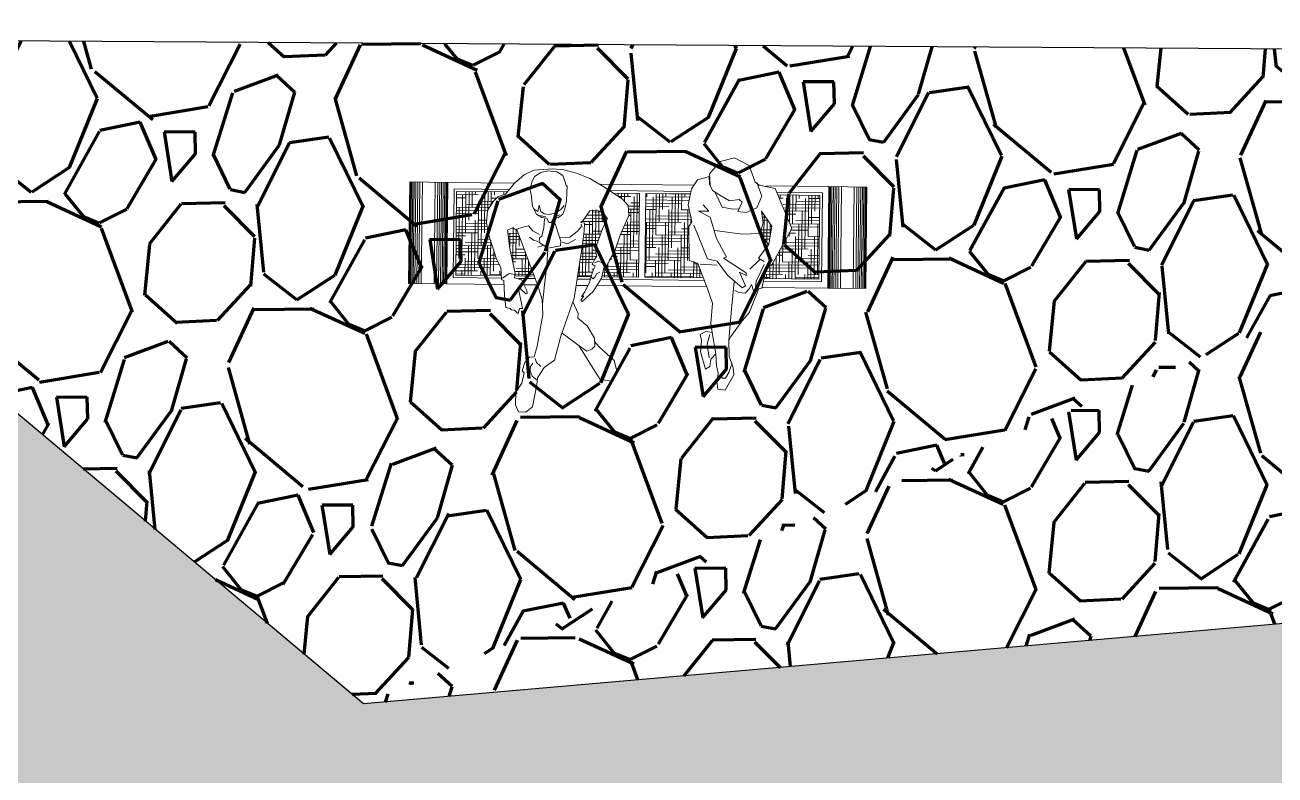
# Model space of a CAD drawing. Header units: millimetres. Extents: x 111 to 1506, y 14 to 566.
# Drawn here: x 241.7 to 249.12, y 198.99 to 203.45 of the extents above; entities that cross this region are included whole.
import ezdxf

# ---------------------------------------------------------------- set-up
doc = ezdxf.new("R2010")
doc.units = ezdxf.units.MM
for name, color, linetype, lineweight in [('G', 254, 'Continuous', 5), ('GRASS', 56, 'Continuous', 0), ('mobiliario', 45, 'Continuous', 13), ('trazado', 253, 'Continuous', 5)]:
    doc.layers.add(name, color=color, linetype=linetype, lineweight=lineweight)
pattern_1 = [(359.9999999864311, (2.309276558225974, 33.90391519851983), (0.0500000000029603, 0.012499999988159), [0.2, -0.1]), (89.99999998643118, (2.309276558225974, 33.90391519851983), (-0.0125000000118411, -0.0499999999970397), [0.2, -0.1])]

# ---------------------------------------------------------------- blocks, each defined once
blk = doc.blocks.new('persona 1')
at = {"layer": 'mobiliario', "color": 32, "lineweight": 9}
for p, q in [((768301.7249279581, 8993267.207967183), (768301.7748534755, 8993267.251872886)), ((768301.7748534755, 8993267.251872886), (768301.8255743125, 8993267.276098698)), ((768301.8157702722, 8993267.214102393), (768301.8293245938, 8993267.244218212)), ((768301.8255743125, 8993267.276098698), (768301.9236908631, 8993267.284991888)), ((768301.8293245938, 8993267.244218212), (768301.8629396576, 8993267.265288722)), ((768301.8629396576, 8993267.265288722), (768301.9019675629, 8993267.27425797)), ((768301.9019675629, 8993267.27425797), (768301.9465077316, 8993267.268665958)), ((768301.9236908631, 8993267.284991888), (768301.9829783385, 8993267.27999586)), ((768301.9465077316, 8993267.268665958), (768301.9792555552, 8993267.250277366)), ((768301.9792555552, 8993267.250277366), (768301.9931356236, 8993267.211414237)), ((768301.9829783385, 8993267.27999586), (768302.0501365458, 8993267.262997892)), ((768302.0501365458, 8993267.262997892), (768302.1201502978, 8993267.23625931)), ((768301.6780568212, 8993267.149400894), (768301.7249279581, 8993267.207967183)), ((768301.8046738339, 8993267.184085906), (768301.8117492424, 8993267.19176386)), ((768301.8134393021, 8993267.149944093), (768301.8046738339, 8993267.184085906)), ((768301.8117492424, 8993267.19176386), (768301.8157702722, 8993267.214102393)), ((768301.9931356236, 8993267.211414237), (768301.9961900004, 8993267.196753653)), ((768301.9961900004, 8993267.196753653), (768302.0011057705, 8993267.196952315)), ((768302.0011057705, 8993267.196952315), (768302.0001391153, 8993267.159953192)), ((768302.1201502978, 8993267.23625931), (768302.2033482118, 8993267.187877504)), ((768302.2033482118, 8993267.187877504), (768302.294416854, 8993267.12749376)), ((768301.5855794437, 8993267.061887477), (768301.6155436354, 8993267.112378497)), ((768301.6155436354, 8993267.112378497), (768301.6392277441, 8993267.135511676)), ((768301.6392277441, 8993267.135511676), (768301.6780568212, 8993267.149400894)), ((768301.8201972729, 8993267.086584086), (768301.8134393021, 8993267.149944093)), ((768301.9993712902, 8993267.118034098), (768301.9912298134, 8993267.075817013)), ((768302.0001391153, 8993267.159953192), (768301.9993712902, 8993267.118034098)), ((768302.294416854, 8993267.12749376), (768302.3227459827, 8993267.096606577)), ((768301.5806911738, 8993267.000089835), (768301.5855794437, 8993267.061887477)), ((768301.8422930094, 8993267.045157995), (768301.8201972729, 8993267.086584086)), ((768301.8284125999, 8993267.073824687), (768301.8497562986, 8993267.060121857)), ((768301.8497562986, 8993267.060121857), (768301.8567154594, 8993267.09369542)), ((768301.8567154594, 8993267.09369542), (768301.8642855175, 8993267.060709026)), ((768301.8642855175, 8993267.060709026), (768301.883469658, 8993267.048999693)), ((768301.883469658, 8993267.048999693), (768301.9085447937, 8993267.04585151)), ((768301.9085447937, 8993267.04585151), (768301.9435781819, 8993267.053509627)), ((768301.9435781819, 8993267.053509627), (768301.9718810396, 8993267.073380359)), ((768301.9800339583, 8993267.048260512), (768301.9586089066, 8993267.030146636)), ((768301.9718810396, 8993267.073380359), (768301.9877302852, 8993267.092747806)), ((768301.9912298134, 8993267.075817013), (768301.9800339583, 8993267.048260512)), ((768302.122094188, 8993267.066321606), (768302.0872142259, 8993267.015631927)), ((768302.1564051545, 8993267.070172219), (768302.122094188, 8993267.066321606)), ((768302.1913126148, 8993267.059262915), (768302.1564051545, 8993267.070172219)), ((768302.2148253937, 8993267.025717083), (768302.1913126148, 8993267.059262915)), ((768302.3227459827, 8993267.096606577), (768302.327291591, 8993267.045046197)), ((768301.5903513805, 8993266.943808146), (768301.5806911738, 8993267.000089835)), ((768301.7785149217, 8993266.978516437), (768301.8004370538, 8993266.98433038)), ((768301.8004370538, 8993266.98433038), (768301.8236515839, 8993266.958164508)), ((768301.8700256459, 8993267.029030727), (768301.8422930094, 8993267.045157995)), ((768301.8603427632, 8993267.039950063), (768301.8922277373, 8993267.032915547)), ((768301.8971254993, 8993267.024901874), (768301.8700256459, 8993267.029030727)), ((768301.8850711976, 8993267.022246752), (768301.8820443209, 8993266.975308353)), ((768301.907987483, 8993267.003460836), (768301.8971254993, 8993267.024901874)), ((768301.9199111052, 8993267.00235373), (768301.907987483, 8993267.003460836)), ((768301.9317889216, 8993267.023690704), (768301.9199111052, 8993267.00235373)), ((768301.9586089066, 8993267.030146636), (768301.9317889216, 8993267.023690704)), ((768301.9710527417, 8993266.904985333), (768301.9347259663, 8993267.011933427)), ((768301.9437698424, 8993267.033333901), (768301.9632926526, 8993267.044110574)), ((768302.0575482808, 8993266.957760952), (768302.0810335559, 8993266.985814102)), ((768302.0872142259, 8993267.015631927), (768302.0753224624, 8993267.00529533)), ((768302.0753224624, 8993267.00529533), (768302.0951843708, 8993267.001170002)), ((768302.0810335559, 8993266.985814102), (768302.0781780109, 8993266.995554717)), ((768302.0951843708, 8993267.001170002), (768302.0943171326, 8993266.961710894)), ((768302.1921354384, 8993266.97798404), (768302.2148253937, 8993267.025717083)), ((768302.327291591, 8993267.045046197), (768302.282309344, 8993266.939740172)), ((768301.6352447942, 8993266.807638207), (768301.5903513805, 8993266.943808146)), ((768301.7196251098, 8993266.973672517), (768301.6906275712, 8993266.960180623)), ((768301.6906275712, 8993266.960180623), (768301.7043363062, 8993266.864638485)), ((768301.7423425632, 8993266.959806575), (768301.7196251098, 8993266.973672517)), ((768301.735148704, 8993266.964197457), (768301.7785149217, 8993266.978516437)), ((768301.8551450856, 8993266.666220801), (768301.7423425632, 8993266.959806575)), ((768301.8280977737, 8993266.909064114), (768301.8077387903, 8993266.925489374)), ((768301.8236515839, 8993266.958164508), (768301.8588572908, 8993266.939875243)), ((768301.8595531975, 8993266.92265534), (768301.8580894656, 8993266.89795615)), ((768301.8715443744, 8993266.93053195), (768301.8595531975, 8993266.92265534)), ((768301.8820443209, 8993266.975308353), (768301.8715443744, 8993266.93053195)), ((768301.9702574181, 8993266.924665224), (768302.0194151105, 8993266.926651832)), ((768302.0060596169, 8993266.891616043), (768302.0494068024, 8993266.915543865)), ((768302.0194151105, 8993266.926651832), (768302.0575482808, 8993266.957760952)), ((768302.0943171326, 8993266.961710894), (768302.0849107541, 8993266.889874645)), ((768302.1612045914, 8993266.890493903), (768302.1921354384, 8993266.97798404)), ((768302.282309344, 8993266.939740172), (768302.2538363804, 8993266.852349363)), ((768301.7043363062, 8993266.864638485), (768301.7342835795, 8993266.73279254)), ((768301.8505169824, 8993266.90257813), (768301.8280977737, 8993266.909064114)), ((768301.8832648024, 8993266.884189537), (768301.8517099656, 8993266.873058297)), ((768301.8580894656, 8993266.89795615), (768301.906081673, 8993266.867863607)), ((768301.8998290859, 8993266.778906783), (768301.9038226196, 8993266.862844307)), ((768301.906081673, 8993266.867863607), (768301.96958901, 8993266.880286142)), ((768301.96958901, 8993266.880286142), (768301.9710527417, 8993266.904985333)), ((768301.9786252248, 8993266.900363352), (768302.0060596169, 8993266.891616043)), ((768302.0849107541, 8993266.889874645), (768302.044628527, 8993266.607350288)), ((768302.155620413, 8993266.84591616), (768302.1612045914, 8993266.890493903)), ((768302.2538363804, 8993266.852349363), (768302.2284897119, 8993266.809436962)), ((768301.659155231, 8993266.764252432), (768301.6352447942, 8993266.807638207)), ((768302.1383433044, 8993266.786081847), (768302.1472801062, 8993266.808619047)), ((768302.1534882728, 8993266.776837885), (768302.1383433044, 8993266.786081847)), ((768302.1472801062, 8993266.808619047), (768302.1612320897, 8993266.828894917)), ((768302.1721571964, 8993266.802232392), (768302.1503344831, 8993266.79395846)), ((768302.1612320897, 8993266.828894917), (768302.155620413, 8993266.84591616)), ((768302.1922179349, 8993266.793187091), (768302.1721571964, 8993266.802232392)), ((768302.2003869115, 8993266.773805194), (768302.1922179349, 8993266.793187091)), ((768302.2284897119, 8993266.809436962), (768302.210317865, 8993266.771742528)), ((768301.6617400292, 8993266.700292794), (768301.659155231, 8993266.764252432)), ((768301.7022980546, 8993266.732794473), (768301.6675916836, 8993266.707911663)), ((768301.7332780445, 8993266.727206364), (768301.7022980546, 8993266.732794473)), ((768301.7342835795, 8993266.73279254), (768301.7302625497, 8993266.710454006)), ((768301.8892572243, 8993266.674991388), (768301.8998290859, 8993266.778906783)), ((768302.124915898, 8993266.691907065), (768302.1336538661, 8993266.719364233)), ((768302.1336538661, 8993266.719364233), (768302.1355152576, 8993266.73422348)), ((768302.1355152576, 8993266.73422348), (768302.1443526428, 8993266.759220665)), ((768302.1433970557, 8993266.710065637), (768302.1517713293, 8993266.719153067)), ((768302.1443526428, 8993266.759220665), (768302.1534882728, 8993266.776837885)), ((768302.1517713293, 8993266.719153067), (768302.1622861121, 8993266.737076)), ((768302.1622861121, 8993266.737076), (768302.1782417651, 8993266.743970098)), ((768302.1981278585, 8993266.76878589), (768302.1880255714, 8993266.714169543)), ((768302.210317865, 8993266.771742528), (768302.1981278585, 8993266.76878589)), ((768301.6742282808, 8993266.695869474), (768301.6617400292, 8993266.700292794)), ((768301.6798674556, 8993266.617249249), (768301.6742282808, 8993266.695869474)), ((768301.7302625497, 8993266.710454006), (768301.7676278949, 8993266.69964403)), ((768301.7621431315, 8993266.652606301), (768301.7523115949, 8993266.65220898)), ((768301.7523115949, 8993266.65220898), (768301.7736922335, 8993266.549584877)), ((768301.7902734317, 8993266.626639089), (768301.7621431315, 8993266.652606301)), ((768301.7676278949, 8993266.69964403), (768301.7969511785, 8993266.644156983)), ((768301.8776912075, 8993266.595675848), (768301.8551450856, 8993266.666220801)), ((768301.8785660616, 8993266.574027987), (768301.8892572243, 8993266.674991388)), ((768302.0998674725, 8993266.641614707), (768302.124915898, 8993266.691907065)), ((768302.135664394, 8993266.716002423), (768302.1433970557, 8993266.710065637)), ((768302.1880255714, 8993266.714169543), (768302.1441093945, 8993266.643402655)), ((768301.6873680259, 8993266.55348827), (768301.6798674556, 8993266.617249249)), ((768301.7975476721, 8993266.629397068), (768301.7902734317, 8993266.626639089)), ((768301.7969511785, 8993266.644156983), (768301.7975476721, 8993266.629397068)), ((768301.8807730824, 8993266.519416278), (768301.8776912075, 8993266.595675848)), ((768302.044628527, 8993266.607350288), (768302.0094778184, 8993266.502441583)), ((768302.0675723087, 8993266.52696539), (768302.0378687757, 8993266.587175537)), ((768302.0795359891, 8993266.596440982), (768302.0958464406, 8993266.619276172)), ((768302.0872078873, 8993266.589359017), (768302.0795359891, 8993266.596440982)), ((768302.0836564341, 8993266.616319533), (768302.0998674725, 8993266.641614707)), ((768302.0958464406, 8993266.619276172), (768302.0836564341, 8993266.616319533)), ((768302.1441093945, 8993266.643402655), (768302.0872078873, 8993266.589359017)), ((768301.709687816, 8993266.549462272), (768301.6873680259, 8993266.55348827)), ((768301.7173597161, 8993266.542380303), (768301.709687816, 8993266.549462272)), ((768301.7322064395, 8993266.5405163), (768301.7173597161, 8993266.542380303)), ((768301.7449929399, 8993266.528713023), (768301.7322064395, 8993266.5405163)), ((768301.752565423, 8993266.52409104), (768301.7449929399, 8993266.528713023)), ((768301.7589449232, 8993266.548988892), (768301.752565423, 8993266.52409104)), ((768301.7736922335, 8993266.549584877), (768301.7589449232, 8993266.548988892)), ((768302.0661085807, 8993266.502266198), (768302.0675723087, 8993266.52696539)), ((768301.8530235272, 8993266.353206582), (768301.8807730824, 8993266.519416278)), ((768302.0094778184, 8993266.502441583), (768301.9763873331, 8993266.407472154)), ((768302.1144984458, 8993266.46233371), (768302.0661085807, 8993266.502266198)), ((768302.1540509315, 8993266.397404043), (768302.1144984458, 8993266.46233371)), ((768301.9763873331, 8993266.407472154), (768301.9445892479, 8993266.280522907)), ((768301.9823346509, 8993266.424540909), (768302.0744319687, 8993266.357226348)), ((768302.1557409912, 8993266.35558428), (768302.1540509315, 8993266.397404043)), ((768301.8381048868, 8993266.295931587), (768301.8530235272, 8993266.353206582)), ((768302.071652625, 8993266.359257787), (768302.1405829322, 8993266.25349529)), ((768302.0744319687, 8993266.357226348), (768302.1149511059, 8993266.3292958)), ((768302.1149511059, 8993266.3292958), (768302.1415901744, 8993266.340228379)), ((768302.1415901744, 8993266.340228379), (768302.1557409912, 8993266.35558428)), ((768302.1779613681, 8993266.354018265), (768302.1547219849, 8993266.380799133)), ((768302.198519081, 8993266.33604538), (768302.1779613681, 8993266.354018265)), ((768302.198519081, 8993266.33604538), (768302.2579088546, 8993266.281871738)), ((768301.7770829331, 8993266.222009402), (768301.7900407631, 8993266.266885133)), ((768301.7900407631, 8993266.266885133), (768301.8135260419, 8993266.294938285)), ((768301.8135260419, 8993266.294938285), (768301.8381048868, 8993266.295931587)), ((768301.8204301186, 8993266.245937223), (768301.8320236319, 8993266.263653778)), ((768301.8515872956, 8993266.266908405), (768301.8433189018, 8993266.28875029)), ((768301.8746029941, 8993266.245662505), (768301.8515872956, 8993266.266908405)), ((768301.9445892479, 8993266.280522907), (768301.8920070138, 8993266.241437847)), ((768302.2579088546, 8993266.281871738), (768302.2749089395, 8993266.22042202)), ((768301.7747519631, 8993266.157851098), (768301.7873121331, 8993266.212566778)), ((768301.7873121331, 8993266.212566778), (768301.7770829331, 8993266.222009402)), ((768301.81886697, 8993266.223698016), (768301.8204301186, 8993266.245937223)), ((768301.8298914935, 8993266.194575505), (768301.81886697, 8993266.223698016)), ((768301.8553650772, 8993266.173428932), (768301.8298914935, 8993266.194575505)), ((768301.8920070138, 8993266.241437847), (768301.8573258854, 8993266.185828196)), ((768302.1869247463, 8993266.181163527), (768302.1405829322, 8993266.25349529)), ((768302.2749089395, 8993266.22042202), (768302.2474580816, 8993266.174220486)), ((768301.7446883545, 8993266.109820068), (768301.7747519631, 8993266.157851098)), ((768301.8538019303, 8993266.15118973), (768301.8324694764, 8993266.034697995)), ((768301.8573258854, 8993266.185828196), (768301.8538019303, 8993266.15118973)), ((768302.2474580816, 8993266.174220486), (768302.1869247463, 8993266.181163527)), ((768301.7424567994, 8993266.043201782), (768301.7446883545, 8993266.109820068)), ((768301.7586953379, 8993266.006897973), (768301.7424567994, 8993266.043201782)), ((768301.7981209066, 8993266.006027274), (768301.7586953379, 8993266.006897973)), ((768301.8324694764, 8993266.034697995), (768301.7981209066, 8993266.006027274))]:
    blk.add_line(p, q, dxfattribs=at)
blk = doc.blocks.new('persona 2')
at = {"layer": 'mobiliario', "color": 32, "lineweight": 9}
for p, q in [((768302.5011173282, 8993267.261370327), (768302.5569392854, 8993267.325856505)), ((768302.5569392854, 8993267.325856505), (768302.6310781259, 8993267.346316526)), ((768302.6310781259, 8993267.346316526), (768302.7095783763, 8993267.306628838)), ((768302.438491866, 8993267.228136286), (768302.5022076649, 8993267.246333376)), ((768302.5020333956, 8993267.20702045), (768302.4992441414, 8993267.245486999)), ((768302.5055998105, 8993267.199551923), (768302.5011173282, 8993267.261370327)), ((768302.7095783763, 8993267.306628838), (768302.7415893675, 8993267.219754828)), ((768302.3904765846, 8993267.09770454), (768302.4070484359, 8993267.182034582)), ((768302.4070484359, 8993267.182034582), (768302.438491866, 8993267.228136286)), ((768302.5180824586, 8993267.173411675), (768302.5020333956, 8993267.20702045)), ((768302.7415893675, 8993267.219754828), (768302.7623483186, 8993267.204624217)), ((768302.7508349327, 8993267.217398217), (768302.7771327627, 8993267.146739414)), ((768302.7623483186, 8993267.204624217), (768302.8467359637, 8993267.188034229)), ((768302.8467359637, 8993267.188034229), (768302.9360525608, 8993266.978320768)), ((768302.5561550913, 8993267.148948297), (768302.5180824586, 8993267.173411675)), ((768302.5342186298, 8993267.159459373), (768302.569762053, 8993267.086443953)), ((768302.6080960929, 8993267.120949993), (768302.5561550913, 8993267.148948297)), ((768302.6590338909, 8993267.127645077), (768302.6080960929, 8993267.120949993)), ((768302.6529722159, 8993267.065234425), (768302.6751700622, 8993267.113692772)), ((768302.6751700622, 8993267.113692772), (768302.6590338909, 8993267.127645077)), ((768302.7771327627, 8993267.146739414), (768302.751402488, 8993267.084422473)), ((768302.4120645262, 8993267.00856757), (768302.3904765846, 8993267.09770454)), ((768302.5002459903, 8993267.064805627), (768302.4458628931, 8993267.063908389)), ((768302.4458628931, 8993267.063908389), (768302.5070494899, 8993267.033553468)), ((768302.469151102, 8993267.09732978), (768302.5002459903, 8993267.064805627)), ((768302.569762053, 8993267.086443953), (768302.6264129747, 8993267.076923808)), ((768302.6264129747, 8993267.076923808), (768302.6565046572, 8993267.079093043)), ((768302.6957547666, 8993267.059249204), (768302.6529722159, 8993267.065234425)), ((768302.751402488, 8993267.084422473), (768302.6957547666, 8993267.059249204)), ((768302.7857684287, 8993267.006787514), (768302.7767842487, 8993267.06811355)), ((768302.7767842487, 8993267.06811355), (768302.830818802, 8993266.990384908)), ((768302.395754056, 8993266.983206954), (768302.4120645262, 8993267.00856757)), ((768302.3995926734, 8993266.805120435), (768302.395754056, 8993266.983206954)), ((768302.4956679736, 8993266.815069376), (768302.4224004336, 8993266.991174037)), ((768302.5070494899, 8993267.033553468), (768302.5424186419, 8993266.92122512)), ((768302.7716386765, 8993266.95135304), (768302.7857684287, 8993267.006787514)), ((768302.830818802, 8993266.990384908), (768302.8165147994, 8993266.895637473)), ((768302.5333473198, 8993266.962894665), (768302.6767408531, 8993266.946023637)), ((768302.5424186419, 8993266.92122512), (768302.596366059, 8993266.82384001)), ((768302.6767408531, 8993266.946023637), (768302.7716386765, 8993266.95135304)), ((768302.7716386765, 8993266.95135304), (768302.8118919899, 8993266.896815786)), ((768302.9360525608, 8993266.978320768), (768302.8322153223, 8993266.783402843)), ((768302.8165147994, 8993266.895637473), (768302.7629606406, 8993266.820733918)), ((768302.4446430709, 8993266.78871782), (768302.3995926734, 8993266.805120435)), ((768302.4961483927, 8993266.662437167), (768302.4446430709, 8993266.78871782)), ((768302.4585114178, 8993266.785182903), (768302.5464314986, 8993266.78245153)), ((768302.5465186331, 8993266.802107995), (768302.4956679736, 8993266.815069376)), ((768302.6017306726, 8993266.728998918), (768302.5465186331, 8993266.802107995)), ((768302.596366059, 8993266.82384001), (768302.5801427531, 8993266.81813585)), ((768302.5801427531, 8993266.81813585), (768302.6989834552, 8993266.7435674)), ((768302.7710287535, 8993266.81375776), (768302.7187392266, 8993266.763130173)), ((768302.7520148045, 8993266.700532172), (768302.794055555, 8993266.788209757)), ((768302.7629606406, 8993266.820733918), (768302.792965211, 8993266.80324668)), ((768302.809101384, 8993266.78929438), (768302.7819322144, 8993266.663388483)), ((768302.8322153223, 8993266.783402843), (768302.809101384, 8993266.78929438)), ((768302.6789662987, 8993266.665035203), (768302.6017306726, 8993266.728998918)), ((768302.7000737991, 8993266.728530478), (768302.6654464732, 8993266.74719601)), ((768302.6654464732, 8993266.74719601), (768302.6963671186, 8993266.675358923)), ((768302.6989834552, 8993266.7435674), (768302.7000737991, 8993266.728530478)), ((768302.5247140806, 8993266.581361003), (768302.4961483927, 8993266.662437167)), ((768302.6374483462, 8993266.69529646), (768302.625237897, 8993266.550818712)), ((768302.6963671186, 8993266.675358923), (768302.6789662987, 8993266.665035203)), ((768302.6961928419, 8993266.636045968), (768302.7171260715, 8993266.660228314)), ((768302.7171260715, 8993266.660228314), (768302.7276362516, 8993266.682147706)), ((768302.7668863889, 8993266.66230386), (768302.7200485859, 8993266.536491651)), ((768302.7276362516, 8993266.682147706), (768302.7390625254, 8993266.649717212)), ((768302.7483080905, 8993266.647360599), (768302.7520148045, 8993266.700532172)), ((768302.7819322144, 8993266.663388483), (768302.7668863889, 8993266.66230386)), ((768302.640719397, 8993266.650185654), (768302.6626558583, 8993266.639674578)), ((768302.6626558583, 8993266.639674578), (768302.6961928419, 8993266.636045968)), ((768302.7390625254, 8993266.649717212), (768302.7483080905, 8993266.647360599)), ((768302.5173006598, 8993266.475017887), (768302.5247140806, 8993266.581361003)), ((768302.625237897, 8993266.550818712), (768302.6119174883, 8993266.386904782)), ((768302.7200485859, 8993266.536491651), (768302.6770046259, 8993266.483507454)), ((768302.525194494, 8993266.42872877), (768302.5173006598, 8993266.475017887)), ((768302.6770046259, 8993266.483507454), (768302.6234504934, 8993266.408603892)), ((768302.4619308151, 8993266.41669735), (768302.4916575105, 8993266.43235738)), ((768302.4694596715, 8993266.383899055), (768302.4619308151, 8993266.41669735)), ((768302.4916575105, 8993266.43235738), (768302.525194494, 8993266.42872877)), ((768302.5124164913, 8993266.417226765), (768302.4994642193, 8993266.36641183)), ((768302.525194494, 8993266.42872877), (768302.5455178265, 8993266.31531583)), ((768302.6234504934, 8993266.408603892), (768302.6129403078, 8993266.386684474)), ((768302.4645754863, 8993266.326107973), (768302.4694596715, 8993266.383899055)), ((768302.4918657131, 8993266.23547715), (768302.4645754863, 8993266.326107973)), ((768302.4994642193, 8993266.36641183), (768302.5107162222, 8993266.294668408)), ((768302.6129403078, 8993266.386684474), (768302.616037095, 8993266.302260766)), ((768302.5187843071, 8993266.287692256), (768302.5139872562, 8993266.249557635)), ((768302.5455178265, 8993266.31531583), (768302.5187843071, 8993266.287692256)), ((768302.549879197, 8993266.255168105), (768302.5455178265, 8993266.31531583)), ((768302.6145110969, 8993266.219015336), (768302.6320861597, 8993266.268651992)), ((768302.616037095, 8993266.302260766), (768302.6274633763, 8993266.269830298)), ((768302.6274633763, 8993266.269830298), (768302.6368109453, 8993266.244008545)), ((768302.5139872562, 8993266.249557635), (768302.4918657131, 8993266.23547715)), ((768302.5589505191, 8993266.213498557), (768302.549879197, 8993266.255168105)), ((768302.5515706801, 8993266.169781748), (768302.5589505191, 8993266.213498557)), ((768302.5670186039, 8993266.206522407), (768302.5819773227, 8993266.187950557)), ((768302.6410703398, 8993266.207325952), (768302.5955842845, 8993266.125446213)), ((768302.5970231519, 8993266.189035177), (768302.6145110969, 8993266.219015336)), ((768302.6368109453, 8993266.244008545), (768302.6410703398, 8993266.207325952)), ((768302.5574245211, 8993266.130253129), (768302.5515706801, 8993266.169781748)), ((768302.5955842845, 8993266.125446213), (768302.5574245211, 8993266.130253129)), ((768302.5819773227, 8993266.187950557), (768302.5970231519, 8993266.189035177))]:
    blk.add_line(p, q, dxfattribs=at)
blk = doc.blocks.new('bloque1')
at = {"layer": 'mobiliario'}
h = blk.add_hatch(dxfattribs=at)
h.set_pattern_fill('HOUND', color=250, scale=0.2, angle=-1.35688442e-08, style=0)
h.set_pattern_definition(pattern_1)
h.paths.add_polyline_path([(256.2525369820651, 18.25703219883144), (256.2562031846028, 18.30338043160736), (256.2786763284821, 18.34124869480729), (256.2964394099545, 18.35859857872128), (256.3255612177309, 18.36901549249887), (256.3306097306777, 18.37532369606197), (256.1334761341568, 18.37532369978726), (256.1334761332255, 18.04532369598746), (256.3127926266752, 18.04532369412482), (256.3113850250374, 18.08015414699912), (256.293452197453, 18.11269347928464), (256.2597821371164, 18.21482093259692)])
h = blk.add_hatch(dxfattribs=at)
h.set_pattern_fill('HOUND', color=250, scale=0.2, angle=-1.35688442e-08, style=0)
h.set_pattern_definition(pattern_1)
h.paths.add_polyline_path([(256.3737755243201, 18.22681975364685), (256.3567374341655, 18.2372192107141), (256.3349892802071, 18.22710029035807), (256.3452708313707, 18.15544368699193), (256.3677312864456, 18.05655922740698), (256.36570884299, 18.04532369226217), (256.443510557292, 18.04532369226217)])
h.paths.add_polyline_path([(256.7111201805528, 18.24045285210013), (256.7281376470346, 18.27625263482332), (256.7105030629318, 18.30141200684011), (256.6843224677723, 18.30959398671985), (256.6585892427247, 18.30670602619648), (256.6324292712379, 18.26868876814842), (256.6235104484949, 18.26093631982803), (256.6384068799671, 18.25784232467413), (256.6377564512659, 18.22824799269438), (256.6307016673964, 18.17437080666423), (256.6123021746753, 18.04532369971275), (256.6668884746032, 18.04532369785011), (256.6672590014059, 18.04648799821734), (256.6686550450977, 18.0576324313879), (256.675283083925, 18.07638031989336), (256.6821348064113, 18.08959323912859), (256.6707760801073, 18.09652620926499), (256.6774786815513, 18.11342910677194), (256.6879426690284, 18.12863600999117), (256.6837339114863, 18.14140194281936), (256.6879220453557, 18.17483524978161)])
h.paths.add_polyline_path([(256.8529582045739, 18.37532369792461), (256.7535377519671, 18.37532369792461), (256.7878312424291, 18.35258514247835), (256.8090780887287, 18.32941975444555), (256.8124872951303, 18.29074947163462), (256.7787506098393, 18.21176995150745), (256.7573958870489, 18.14622684381902), (256.7383858857211, 18.1140425466001), (256.7247570005711, 18.08577171899378), (256.7156144955661, 18.08355423994362), (256.7085430609295, 18.04532369598746), (256.8529582135379, 18.04532369412482)])
h = blk.add_hatch(dxfattribs=at)
h.set_pattern_fill('HOUND', color=250, scale=0.2, angle=-1.35688442e-08, style=0)
h.set_pattern_definition(pattern_1)
h.paths.add_polyline_path([(257.0488579403609, 18.2495546285063), (257.061090792995, 18.26857509277761), (257.0448998366483, 18.33542781695723), (257.05273984815, 18.37532369233668), (256.8779582044808, 18.37532369606197), (256.8779582134448, 18.04532369598746), (257.1093293066369, 18.04532369226217), (257.0855247015134, 18.10368777811527), (257.0517369033769, 18.1159897390753)])
h.paths.add_polyline_path([(257.5634761319961, 18.37532369419932), (257.3989562285133, 18.37532369792461), (257.4540818189271, 18.24588998965919), (257.3762038899586, 18.09970154613256), (257.3588684364222, 18.10412019863725), (257.346180770197, 18.0453237015754), (257.5634761329275, 18.04532369785011)])
h = blk.add_hatch(dxfattribs=at)
h.set_pattern_fill('HOUND', color=250, scale=0.2, angle=-1.35688442e-08, style=0)
h.set_pattern_definition(pattern_1)
h.paths.add_polyline_path([(257.3751564999111, 18.25493809580803), (257.3346305848099, 18.31323457695544), (257.3413687199354, 18.26724004931748), (257.3307714057155, 18.22566419281065), (257.3609613906592, 18.18476125411689), (257.3609613906592, 18.17902824655175), (257.3644284978509, 18.18387751840055)])
at = {"layer": 'mobiliario', "color": 250}
for p, q in [((255.9484761327039, 18.01032369583845), (255.9484761336353, 18.41032369248569)), ((256.0984761330765, 18.41032369434833), (255.9484761336353, 18.41032369434833)), ((255.9517505101394, 18.41032369434833), (255.9517505101394, 18.01032369583845)), ((255.9556115099695, 18.41032369434833), (255.9556115099695, 18.01032369583845)), ((255.9607010127511, 18.41032369434833), (255.9607010127511, 18.01032369583845)), ((255.9664925157558, 18.41032369621098), (255.9664925157558, 18.01032369583845)), ((255.972986017121, 18.41032369434833), (255.972986017121, 18.01032369583845)), ((255.9803570208605, 18.41032369621098), (255.9803570208605, 18.01032369583845)), ((255.9884300229605, 18.41032369621098), (255.9884300220292, 18.01032369583845)), ((255.9984761325177, 18.01032369583845), (255.9984761343803, 18.41032369434833)), ((256.0484761332627, 18.01032369583845), (256.0484761332627, 18.41032369434833)), ((256.0585222446825, 18.41032369621098), (256.0585222446825, 18.01032369583845)), ((256.0665952467825, 18.41032369434833), (256.0665952467825, 18.01032369583845)), ((256.0739662505221, 18.41032369621098), (256.0739662505221, 18.01032369583845)), ((256.0804597500246, 18.41032369434833), (256.0804597509559, 18.01032369583845)), ((256.0862512530293, 18.41032369434833), (256.0862512530293, 18.01032369583845)), ((256.0913407567423, 18.41032369621098), (256.0913407567423, 18.01032369583845)), ((256.0952017565723, 18.41032369434833), (256.0952017565723, 18.01032369583845)), ((256.3586205530446, 18.41032369807362), (256.0984761321452, 18.41032369807362)), ((256.0984761321452, 18.41032369807362), (256.0984761330765, 18.01032369583845)), ((256.0984761330765, 18.01032369583845), (256.0984761330765, 18.41032369434833)), ((257.0652734226314, 18.41032369993627), (256.6981193107785, 18.41032369621098)), ((257.5984761330765, 18.41032369807362), (257.3507317982148, 18.41032369807362)), ((257.5984761330765, 18.01032369583845), (257.5984761330765, 18.41032369807362)), ((257.5984761330765, 18.01032369583845), (257.5984761330765, 18.41032369434833)), ((257.5984761330765, 18.41032369434833), (257.7484761325177, 18.41032369434833)), ((257.6017505086493, 18.41032369434833), (257.6017505086493, 18.01032369583845)), ((257.6056115112733, 18.41032369621098), (257.605611510342, 18.01032369583845)), ((257.6107010131236, 18.41032369434833), (257.610701014055, 18.01032369583845)), ((257.6164925133344, 18.41032369434833), (257.6164925133344, 18.01032369583845)), ((257.6229860165622, 18.41032369434833), (257.6229860165622, 18.01032369583845)), ((257.6303570184391, 18.41032369434833), (257.6303570184391, 18.01032369583845)), ((257.6384300214704, 18.41032369434833), (257.6384300214704, 18.01032369583845)), ((257.6484761328902, 18.01032369583845), (257.6484761338215, 18.41032369621098)), ((257.6984761317726, 18.01032369583845), (257.698476132704, 18.41032369062304)), ((257.7085222441237, 18.41032369434833), (257.7085222441237, 18.01032369583845)), ((257.716595247155, 18.41032369434833), (257.716595247155, 18.01032369583845)), ((257.7239662481006, 18.41032369434833), (257.7239662481006, 18.01032369583845)), ((257.7304597503971, 18.41032369434833), (257.7304597503971, 18.01032369583845)), ((257.7362512524705, 18.41032369434833), (257.7362512524705, 18.01032369583845)), ((257.7413407543208, 18.41032369434833), (257.7413407543208, 18.01032369583845)), ((257.7452017569449, 18.41032369434833), (257.7452017569449, 18.01032369583845)), ((257.7484761315864, 18.01032369583845), (257.748476133449, 18.41032369062304)), ((256.3386128238635, 18.38532369956374), (256.123476133449, 18.38532369956374)), ((256.123476133449, 18.38532369956374), (256.1234761325177, 18.03532369248569)), ((256.3306097306777, 18.37532369606197), (256.1334761341568, 18.37532369978726)), ((256.1334761341568, 18.37532369978726), (256.1334761332255, 18.04532369598746)), ((257.0547049683518, 18.38532370328903), (256.7384561079089, 18.3853236939758)), ((256.8529582045739, 18.37532369792461), (256.7535377504537, 18.37532369792461)), ((256.8529582135379, 18.04532369226217), (256.8529582045739, 18.37532369792461)), ((257.0527398483828, 18.37532369233668), (256.8779582043644, 18.37532369606197)), ((256.8779582134448, 18.04532369598746), (256.8779582044808, 18.37532369419932)), ((257.5734761336353, 18.38532369583845), (257.3946972474223, 18.38532369583845)), ((257.5634761319961, 18.37532369419932), (257.3989562282804, 18.37532369792461)), ((257.5634761329275, 18.04532369785011), (257.5634761319961, 18.37532369419932)), ((257.5734761327039, 18.03532369621098), (257.5734761336353, 18.38532369583845)), ((256.123476133449, 18.03532369807362), (256.3131967567606, 18.03532368503511)), ((256.1334761332255, 18.04532369598746), (256.3127926267916, 18.04532369412482)), ((256.3657088431064, 18.04532369226217), (256.4435105579905, 18.04532369226217)), ((256.3802065997152, 18.03532367944717), (256.4473527979572, 18.03532367385924)), ((256.6108763775555, 18.03532369621098), (256.663706074236, 18.03532369621098)), ((256.6123021747917, 18.04532369971275), (256.666888474254, 18.04532369785011)), ((256.7035272625508, 18.03532369621098), (257.1134079442127, 18.03532369621098)), ((256.7085430606967, 18.04532369598746), (256.8529582135379, 18.04532369412482)), ((256.8779582136776, 18.04532369598746), (257.109329306404, 18.04532369226217)), ((257.3440228743712, 18.03532369807362), (257.5734761327039, 18.03532369621098)), ((257.346180770197, 18.0453237015754), (257.5634761329275, 18.04532369785011)), ((256.0984761330765, 18.01032369583845), (255.9484761327039, 18.01032369583845)), ((256.0952017565723, 18.0103236977011), (256.3240198589629, 18.01032368838787)), ((256.4040351426229, 18.01032368652522), (256.4569583794801, 18.01032368279993)), ((256.607311886386, 18.01032369956374), (256.6529500813922, 18.01032369956374)), ((256.6880128848134, 18.01032369956374), (257.1236045425758, 18.01032369583845)), ((257.3386281353887, 18.01032369025051), (257.5984761330765, 18.01032369583845)), ((257.5984761330765, 18.01032369583845), (257.7484761315864, 18.01032369583845))]:
    blk.add_line(p, q, dxfattribs=at)
at = {"layer": 'trazado'}
blk.add_line((257.3609613906592, 18.18476125411689), (257.3609613906592, 18.17170641198754), dxfattribs=at)
at = {"layer": 'mobiliario', "xscale": 0.75, "yscale": 0.75, "zscale": 0.75}
for name, p in [('persona 2', (-575969.7479576017, -6744931.990251071)), ('persona 1', (-575969.9329813982, -6744931.995435663))]:
    blk.add_blockref(name, p, dxfattribs=at)
blk = doc.blocks.new('A$C772F565F')
at = {"layer": 'mobiliario', "lineweight": 13, "xscale": 1.506646428533565, "yscale": 1.506646428533565, "zscale": 1.506646428533565}
blk.add_blockref('bloque1', (-385.6238876914636, -26.37996881030995), dxfattribs=at)

msp = doc.modelspace()

# ---------------------------------------------------------------- hatches: boundary and pattern name
at = {"layer": 'G', "lineweight": 100, "ltscale": 1000}
h = msp.add_hatch(dxfattribs=at)
h.set_pattern_fill('AR-HBONE', color=256, scale=0.04599999999999999, angle=-22.08522832086834, style=0)
h.set_pattern_definition([(22.91477167913166, (780.1915654754396, 1619.018740354482), (0.097837146278343, 0.2411221532918743), [0.5519999999999998, -0.1839999999999999]), (112.9147716791316, (780.3610451252397, 1619.090382857996), (0.097837146278343, 0.2411221532918743), [0.5519999999999999, -0.184])])
h.paths.add_polyline_path([(252.7472098018391, 189.8744963318399), (232.5664507108874, 206.8081638419349), (234.9179405566469, 206.7931405136396), (254.8604578810474, 190.0593815819886)])
h = msp.add_hatch(dxfattribs=at)
h.set_pattern_fill('AR-HBONE', color=256, scale=0.04599999999999999, angle=-22.08522832086834, style=0)
h.set_pattern_definition([(22.91477167913166, (777.2314303348064, 1670.63462945394), (0.097837146278343, 0.2411221532918743), [0.5519999999999998, -0.1839999999999999]), (112.9147716791316, (777.4009099846065, 1670.706271957454), (0.097837146278343, 0.2411221532918743), [0.5519999999999999, -0.184])])
edge = h.paths.add_edge_path()
edge.add_line((221.7473892507877, 201.0769939762462), (222.2417687523686, 203.5668404504517))
edge.add_line((222.2417687523686, 203.5668404504517), (283.2526508513097, 176.1821522132281))
edge.add_line((283.2526508513097, 176.1821522132281), (282.6155355253268, 174.2758931804485))
edge.add_line((282.6155355253268, 174.2758931804485), (222.0444349454494, 201.4631858158104))
h = msp.add_hatch(dxfattribs=at)
h.set_pattern_fill('AR-HBONE', color=256, scale=0.04599999999999999, angle=-148.6082244747888, style=0)
h.set_pattern_definition([(256.3917755252112, (1088.228555232916, -1078.202010947644), (0.1355427917391171, -0.2221264315824804), [0.5519999999999998, -0.1839999999999999]), (346.3917755252111, (1088.185263412991, -1078.380845559322), (0.1355427917391171, -0.2221264315824804), [0.5519999999999998, -0.1839999999999999])])
h.paths.add_polyline_path([(233.4838555735581, 198.5208382924298), (277.6600225321019, 202.3857520993307), (283.3675299874854, 201.3793645423519), (236.2912830150011, 197.2607266109126)])
at = {"layer": 'GRASS', "lineweight": 100, "ltscale": 1000, "true_color": 0x261a0d}
h = msp.add_hatch(dxfattribs=at)
h.set_pattern_fill('GRAVEL', color=28, scale=1.7, angle=-112.0852283208683)
h.set_pattern_definition([(115.9275591831317, (835.5162604621635, 1681.035490468298), (-9.063970477445864, 18.35468439347277), [0.2287111999999999, -22.64244968002528]), (72.8845124071316, (835.416259873684, 1681.241181698796), (-6.094838201485775, -19.54233730385667), [0.3924755999999995, -38.85507209409093]), (20.42521875713165, (835.5317648862847, 1681.61627580974), (-23.71965007661784, -8.721708562133985), [0.2767395999999994, -27.39725541336945]), (155.1884606851316, (835.3872273136656, 1682.390422365697), (30.86609512533933, -14.35876637157613), [0.3574045999999995, -35.38304867076923]), (180.7484258571317, (835.0628137272781, 1682.540401780843), (22.09903787548946, 0.2062158521636182), [0.3504634999999993, -34.69593431775002]), (245.1884606851316, (834.7123796482972, 1682.535823976922), (14.35876637157613, 30.86609512533933), [0.3574045999999996, -35.38304867076924]), (285.6090121458317, (834.5624002331522, 1682.211410390534), (-7.443358276317301, 26.87017710344271), [0.4726492999999999, -46.79224253315719]), (320.1701000540316, (834.6895764989929, 1681.756192643289), (30.18157129471496, -25.08869773786675), [0.4462295999999994, -44.1767465445827]), (9.344337294131659, (835.0322583659133, 1681.470377776489), (25.59182681762635, 4.292831249492636), [0.358615, -35.5029242865393]), (63.15112998813171, (835.3861150640473, 1681.528605237241), (-8.606190085402462, -16.68872350462789), [0.4094144, -20.06129638394691]), (110.3122094771315, (835.5710223686133, 1681.893884977602), (-9.657796932637883, 25.93408873293846), [0.5294615999999998, -52.41673750815131]), (26.72884651313167, (834.7386912870525, 1680.837303238848), (13.92580708083157, 7.191793736437567), [0.1807116999999998, -17.89053618164897]), (59.38400606913165, (834.900093744424, 1680.918582059917), (-11.45980388463115, -19.20007538854451), [0.3438028999999995, -34.03656940746684]), (112.9147716791316, (835.0751866784079, 1681.214459508313), (-1.575263513412269, 0.6391751429081425), [0.2404157, -2.163747356034269]), (91.11336219313155, (835.3089605600209, 1681.248026937103), (-0.04534868771620765, -9.154667852878214), [0.1294685999999998, -12.81734567996862]), (179.7161811651316, (835.3064449146223, 1681.377470637329), (5.36496568314527, -0.3422619153127439), [0.1830950999999998, -8.97168507212864]), (278.8785282112316, (835.1233515575644, 1681.378377611083), (1.233001598100129, -6.004140826053566), [0.2973793, -9.615238921237006]), (49.4798228561317, (835.1692490023355, 1681.08456232121), (-2.853613799228716, -2.511351883916598), [0.2150346999999999, -5.160837322286275]), (264.3043120131317, (835.6771664975089, 1682.291123475108), (-1.665960888844636, -17.67016056284828), [0.3012399999999996, -29.82283674933795]), (318.2609476210316, (835.6472698988853, 1681.991369920682), (-14.77119807590796, 13.33198062564363), [0.2527236999999997, -25.01959317044228]), (181.1133621931316, (835.4843017050182, 1680.956727292628), (9.154667852878212, -0.04534868771621606), [0.2589354999999999, -12.68787877996863]), (231.5252313451316, (835.2254143045657, 1680.95169600183), (11.11754196931903, 13.83510970539912), [0.3012399999999996, -29.82283674933727]), (227.3587264591317, (834.7005031191933, 1682.687412063711), (6.346402741365738, 6.597967281245549), [0.2904959999999997, -14.23431036703974]), (182.6899122481317, (834.5037192855234, 1682.47372041014), (20.52377436207706, 0.8453909950718471), [0.2434025999999998, -24.09689320756918]), (314.7161811655316, (833.9026464401766, 1681.580149800402), (6.597967281245471, -6.346402741365628), [0.2589354999999999, -12.68787877996862]), (265.2687963154316, (834.0848328234797, 1681.39614946959), (2.00822280415695, 23.03512624599356), [0.2849726999999994, -28.21222014420796]), (317.3587264595316, (834.2158422602016, 1682.352028921974), (-6.597967281245432, 6.346402741365659), [0.1452479999999996, -14.37955836703972]), (349.2247041531316, (833.940996948751, 1681.674665611207), (6.940229196557683, -0.9814370582204304), [0.08668299999999995, -8.581650173107754]), (53.87852821113169, (834.0261518758507, 1681.658459489196), (-3.492788942136906, -4.086615397328875), [0.3504634999999997, -6.658816063550086]), (73.92377763613156, (834.232750080103, 1681.941553434732), (-4.816487915669533, -16.391810277032), [0.3247849999999995, -32.1536693967227]), (191.6048392051316, (834.9815778413576, 1681.435903373945), (3.789702169732906, 0.2969132275959935), [0.2451773999999997, -5.884259768288793]), (241.0719982661315, (834.7414122083155, 1681.386583310021), (-14.01650445626399, -25.501129442194), [0.4280497999999999, -42.3768564608481]), (308.8601675800316, (834.534360517186, 1681.011942685955), (-8.470144022253866, 10.77528005400675), [0.1750251999999999, -17.32754603967789]), (337.9147716791317, (834.6441754762478, 1680.875653747423), (2.21443865632056, 0.9360883705041902), [0.102, -1.598]), (8.171208843131655, (834.2927914883635, 1681.953883450714), (-13.58354516551939, -1.826828053292215), [0.2361708, -23.38098398206466]), (295.9275591833316, (834.5265653699767, 1681.987450879504), (9.063970477445858, -18.35468439347265), [0.4574223999999996, -22.41373848002527]), (247.9147716791316, (834.7265665469356, 1681.576068418508), (0.9360883705041905, -2.21443865632056), [0.4419999999999999, -1.258]), (213.2196181481317, (834.5603810097795, 1681.16649990502), (-17.41859602296829, -11.27840913376679), [0.2687937999999995, -26.61056631143137]), (141.9693757781317, (834.3355145249943, 1681.019241411139), (-5.661878910741299, 4.131964085045179), [0.2475233999999999, -12.12866341177684]), (95.56074704313158, (834.1405446388327, 1681.171736471682), (-3.608307418868343, 36.32175818391693), [0.4030104999999995, -39.89810610984091]), (63.34085041913167, (834.1014924323682, 1681.572851075218), (9.884540371218755, 19.83925053145262), [0.4263582999999996, -42.20942479354709])])
h.paths.add_polyline_path([(243.7102338429184, 199.4155304599267), (239.0010742056532, 203.3669845747108), (253.0234289529415, 203.2773977796741)])
h = msp.add_hatch(dxfattribs=at)
h.set_pattern_fill('GRAVEL', color=28, scale=1.7, angle=-112.0852283208683)
h.set_pattern_definition([(115.9275591831317, (839.3038734990922, 1680.020602613812), (-9.063970477445864, 18.35468439347277), [0.2287111999999999, -22.64244968002528]), (72.8845124071316, (839.2038729106127, 1680.22629384431), (-6.094838201485775, -19.54233730385667), [0.3924755999999994, -38.85507209409092]), (20.42521875713165, (839.3193779232134, 1680.601387955253), (-23.71965007661784, -8.721708562133985), [0.2767395999999993, -27.39725541336944]), (155.1884606851316, (839.1748403505943, 1681.375534511211), (30.86609512533933, -14.35876637157613), [0.3574045999999995, -35.38304867076923]), (180.7484258571317, (838.8504267642069, 1681.525513926356), (22.09903787548946, 0.2062158521636182), [0.3504634999999992, -34.69593431775001]), (245.1884606851316, (838.499992685226, 1681.520936122435), (14.35876637157613, 30.86609512533933), [0.3574045999999996, -35.38304867076924]), (285.6090121458317, (838.3500132700809, 1681.196522536047), (-7.443358276317301, 26.87017710344271), [0.4726492999999999, -46.79224253315719]), (320.1701000540316, (838.4771895359216, 1680.741304788802), (30.18157129471496, -25.08869773786675), [0.4462295999999994, -44.17674654458269]), (9.344337294131659, (838.8198714028421, 1680.455489922003), (25.59182681762635, 4.292831249492636), [0.358615, -35.5029242865393]), (63.15112998813171, (839.1737281009761, 1680.513717382754), (-8.606190085402462, -16.68872350462789), [0.4094144, -20.06129638394691]), (110.3122094771315, (839.358635405542, 1680.878997123115), (-9.657796932637883, 25.93408873293846), [0.5294615999999998, -52.41673750815131]), (26.72884651313167, (838.5263043239812, 1679.822415384361), (13.92580708083157, 7.191793736437567), [0.1807116999999998, -17.89053618164897]), (59.38400606913165, (838.6877067813527, 1679.903694205431), (-11.45980388463115, -19.20007538854451), [0.3438028999999995, -34.03656940746684]), (112.9147716791316, (838.8627997153367, 1680.199571653826), (-1.575263513412269, 0.6391751429081425), [0.2404157, -2.163747356034269]), (91.11336219313154, (839.0965735969496, 1680.233139082616), (-0.04534868771620765, -9.154667852878214), [0.1294685999999998, -12.81734567996862]), (179.7161811651316, (839.094057951551, 1680.362582782843), (5.36496568314527, -0.3422619153127439), [0.1830950999999998, -8.971685072128638]), (278.8785282112316, (838.9109645944932, 1680.363489756596), (1.233001598100129, -6.004140826053566), [0.2973793, -9.615238921237006]), (49.4798228561317, (838.9568620392643, 1680.069674466723), (-2.853613799228716, -2.511351883916598), [0.2150346999999999, -5.160837322286275]), (264.3043120131317, (839.4647795344376, 1681.276235620621), (-1.665960888844636, -17.67016056284828), [0.3012399999999996, -29.82283674933795]), (318.2609476210316, (839.434882935814, 1680.976482066196), (-14.77119807590796, 13.33198062564363), [0.2527236999999996, -25.01959317044227]), (181.1133621931316, (839.271914741947, 1679.941839438142), (9.154667852878212, -0.04534868771621606), [0.2589354999999999, -12.68787877996863]), (231.5252313451316, (839.0130273414944, 1679.936808147344), (11.11754196931903, 13.83510970539912), [0.3012399999999996, -29.82283674933727]), (227.3587264591317, (838.488116156122, 1681.672524209224), (6.346402741365738, 6.597967281245549), [0.2904959999999997, -14.23431036703974]), (182.6899122481317, (838.2913323224521, 1681.458832555653), (20.52377436207706, 0.8453909950718471), [0.2434025999999998, -24.09689320756917]), (314.7161811655316, (837.6902594771053, 1680.565261945915), (6.597967281245471, -6.346402741365628), [0.2589354999999999, -12.68787877996862]), (265.2687963154316, (837.8724458604084, 1680.381261615103), (2.00822280415695, 23.03512624599356), [0.2849726999999994, -28.21222014420796]), (317.3587264595316, (838.0034552971304, 1681.337141067487), (-6.597967281245432, 6.346402741365659), [0.1452479999999995, -14.37955836703972]), (349.2247041531316, (837.7286099856798, 1680.65977775672), (6.940229196557683, -0.9814370582204304), [0.08668299999999995, -8.581650173107754]), (53.87852821113169, (837.8137649127794, 1680.643571634709), (-3.492788942136906, -4.086615397328875), [0.3504634999999997, -6.658816063550085]), (73.92377763613156, (838.0203631170317, 1680.926665580246), (-4.816487915669533, -16.391810277032), [0.3247849999999994, -32.15366939672269]), (191.6048392051316, (838.7691908782864, 1680.421015519458), (3.789702169732906, 0.2969132275959935), [0.2451773999999997, -5.884259768288793]), (241.0719982661315, (838.5290252452443, 1680.371695455534), (-14.01650445626399, -25.501129442194), [0.4280497999999999, -42.3768564608481]), (308.8601675800316, (838.3219735541147, 1679.997054831468), (-8.470144022253866, 10.77528005400675), [0.1750251999999999, -17.32754603967789]), (337.9147716791317, (838.4317885131766, 1679.860765892936), (2.21443865632056, 0.9360883705041902), [0.102, -1.598]), (8.171208843131655, (838.0804045252922, 1680.938995596227), (-13.58354516551939, -1.826828053292215), [0.2361708, -23.38098398206466]), (295.9275591833316, (838.3141784069054, 1680.972563025017), (9.063970477445858, -18.35468439347265), [0.4574223999999996, -22.41373848002526]), (247.9147716791316, (838.5141795838643, 1680.561180564021), (0.9360883705041905, -2.21443865632056), [0.4419999999999999, -1.258]), (213.2196181481317, (838.3479940467082, 1680.151612050534), (-17.41859602296829, -11.27840913376679), [0.2687937999999995, -26.61056631143137]), (141.9693757781317, (838.1231275619231, 1680.004353556652), (-5.661878910741299, 4.131964085045179), [0.2475233999999999, -12.12866341177684]), (95.56074704313156, (837.9281576757614, 1680.156848617195), (-3.608307418868343, 36.32175818391693), [0.4030104999999995, -39.89810610984091]), (63.34085041913167, (837.889105469297, 1680.557963220732), (9.884540371218755, 19.83925053145262), [0.4263582999999996, -42.20942479354709])])
h.paths.add_polyline_path([(243.7102338429184, 199.4155304599267), (253.0234289529415, 203.2773977796741), (264.5734199902745, 201.2408227328514)])

# ---------------------------------------------------------------- linework, layer by layer
for p, q in [((243.7102338429184, 199.4155304599267), (234.9179405566469, 206.7931405136395)), ((253.0234289529415, 203.2773977796741), (239.0010742056532, 203.3669845747108)), ((277.6600225321018, 202.3857520993307), (243.7102338429184, 199.4155304599267))]:
    msp.add_line(p, q)

# ---------------------------------------------------------------- block references
at = {"layer": 'mobiliario', "lineweight": 13, "rotation": 359.3643708593535}
msp.add_blockref('A$C772F565F', (243.9701054872836, 201.1556255383546), dxfattribs=at)

doc.saveas('drawing.dxf')
